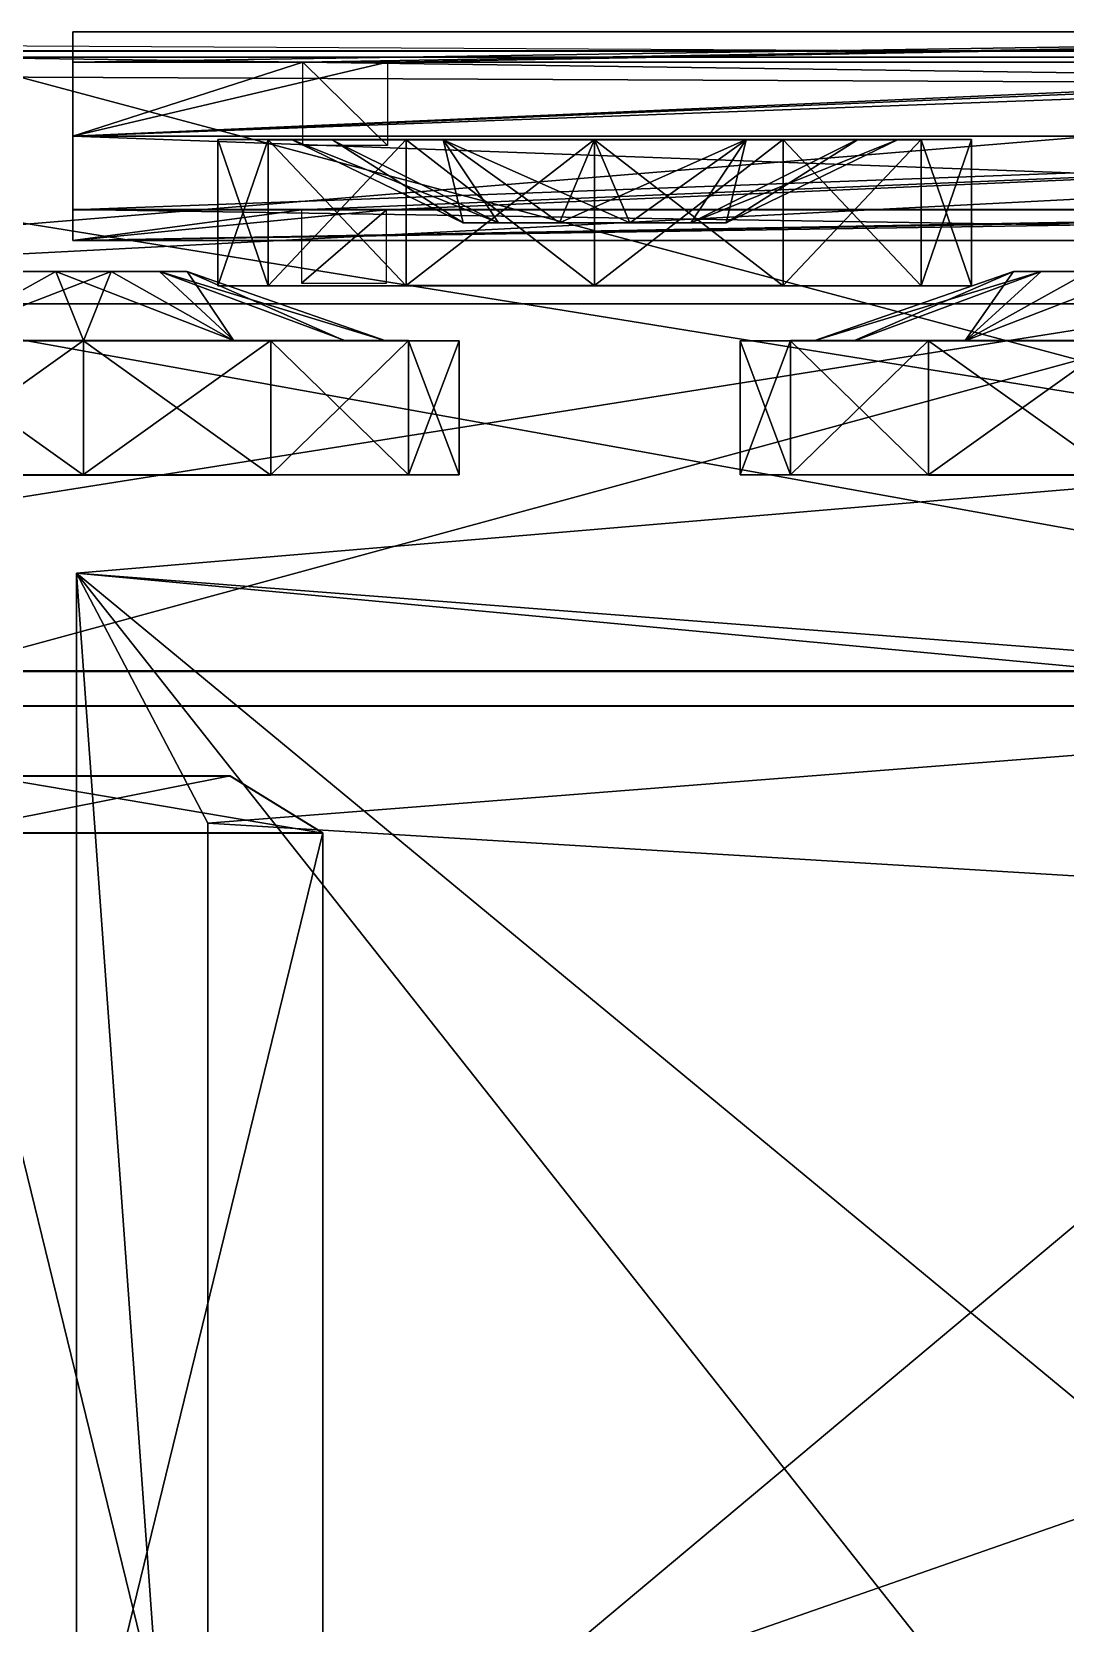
# Model space of a CAD drawing. Extents: x -192 to 185, y -71 to 71.
# Drawn here: x -7.5 to 39.1, y -0.5 to 71.2 of the extents above; entities that cross this region are included whole.
import ezdxf

# ---------------------------------------------------------------- set-up
doc = ezdxf.new("R2010")
doc.units = 0
doc.layers.add('Fezulaj', color=9, linetype='CONTINUOUS')
doc.layers.add('gus032', color=9, linetype='CONTINUOUS')

msp = doc.modelspace()

# ---------------------------------------------------------------- linework, layer by layer
at = {"layer": 'Fezulaj', "color": 9}
for points in [[(84.328125, 71.234375, 72.0625), (-5.609375, 71.234375, 72.0625), (-5.609375, 69.859375, 68.734375)], [(84.328125, 71.234375, 72.0625), (-5.609375, 69.859375, 68.734375), (4.765625, 69.859375, 68.734375)], [(84.328125, 71.234375, 72.0625), (84.328125, 69.859375, 75.375), (-5.609375, 69.859375, 75.375)], [(-5.609375, 69.859375, 75.375), (-5.609375, 71.234375, 72.0625), (84.328125, 71.234375, 72.0625)], [(-5.609375, 66.53125, 67.359375), (-5.609375, 69.859375, 68.734375), (-5.609375, 71.234375, 72.0625)], [(-5.609375, 71.234375, 72.0625), (-5.609375, 69.859375, 75.375), (-5.609375, 66.53125, 76.75)], [(-5.609375, 71.234375, 72.0625), (-5.609375, 66.53125, 76.75), (-5.609375, 61.828125, 72.046875)], [(-5.609375, 66.53125, 67.359375), (-5.609375, 71.234375, 72.0625), (-5.609375, 61.828125, 72.046875)], [(84.328125, 71.234375, 72.0625), (4.765625, 69.859375, 68.734375), (8.578125, 69.859375, 68.734375)], [(84.328125, 71.234375, 72.0625), (8.578125, 69.859375, 68.734375), (69.9375, 69.859375, 68.734375)], [(-75.28125, 70.09375, 59.671871), (-75.28125, 70.96875, 54.765621), (88.046875, 70.09375, 52.609379)], [(-75.28125, 70.96875, 54.765621), (88.046875, 70.09375, 52.609379), (83.6875, 68.78125, 59.671879)], [(83.6875, 68.78125, 59.671879), (-75.28125, 69.484375, 59.593746), (-75.28125, 70.96875, 54.765621)], [(-51.34375, 58.96875, 75.421875), (-75.28125, 70.09375, 59.671871), (83.6875, 70.09375, 59.671879)], [(88.046875, 70.09375, 52.609379), (83.6875, 70.09375, 59.671879), (-75.28125, 70.09375, 59.671871)], [(163.078125, 70.093742, 59.671879), (-51.34375, 58.96875, 75.421875), (83.6875, 70.09375, 59.671879)], [(163.078125, 70.093742, 59.671879), (89.203125, 58.968746, 75.421875), (-51.34375, 58.96875, 75.421875)], [(-5.609375, 66.53125, 67.359375), (84.328125, 66.53125, 67.359375), (84.328125, 69.859375, 68.734375)], [(-5.609375, 66.53125, 67.359375), (84.328125, 69.859375, 68.734375), (73.890625, 69.859375, 68.734375)], [(-5.609375, 66.53125, 67.359375), (73.890625, 69.859375, 68.734375), (69.9375, 69.859375, 68.734375)], [(-5.609375, 66.53125, 67.359375), (69.9375, 69.859375, 68.734375), (8.578125, 69.859375, 68.734375)], [(-5.609375, 66.53125, 67.359375), (8.578125, 69.859375, 68.734375), (4.765625, 69.859375, 68.734375)], [(-5.609375, 66.53125, 67.359375), (4.765625, 69.859375, 68.734375), (-5.609375, 69.859375, 68.734375)], [(84.328125, 69.859375, 75.375), (84.328125, 66.53125, 76.75), (-5.609375, 66.53125, 76.75)], [(-5.609375, 66.53125, 76.75), (-5.609375, 69.859375, 75.375), (84.328125, 69.859375, 75.375)], [(4.765625, 69.859375, 68.734375), (8.578125, 69.859375, 68.734375), (8.578125, 66.109375, 64.734375)], [(8.578125, 66.109375, 64.734375), (4.765625, 66.109375, 64.734375), (4.765625, 69.859375, 68.734375)], [(83.6875, 40.828121, 59.656254), (-75.28125, 40.828129, 58.765621), (-75.28125, 69.484375, 59.593746)], [(-75.28125, 69.484375, 59.593746), (83.6875, 68.78125, 59.671879), (83.6875, 40.828121, 59.656254)], [(84.328125, 63.218746, 68.734375), (84.328125, 66.53125, 67.359375), (-5.609375, 66.53125, 67.359375)], [(-5.609375, 66.53125, 67.359375), (-5.609375, 63.21875, 68.734375), (84.328125, 63.218746, 68.734375)], [(84.328125, 66.53125, 76.75), (4.703125, 63.203125, 75.375), (-5.609375, 63.203125, 75.375)], [(84.328125, 66.53125, 76.75), (-5.609375, 63.203125, 75.375), (-5.609375, 66.53125, 76.75)], [(-5.609375, 66.53125, 76.75), (-5.609375, 63.203125, 75.375), (-5.609375, 61.828125, 72.046875)], [(-5.609375, 66.53125, 67.359375), (-5.609375, 61.828125, 72.046875), (-5.609375, 63.21875, 68.734375)], [(3.203126, 59.78125, 28.1875), (0.921876, 59.78125, 19.6875), (0.921876, 66.375, 19.703125)], [(0.921876, 66.375, 19.703125), (3.203126, 66.359375, 28.203125), (3.203126, 59.78125, 28.1875)], [(0.921876, 59.78125, 19.6875), (3.203126, 59.78125, 11.1875), (3.203126, 66.375, 11.203125)], [(3.203126, 66.375, 11.203125), (0.921876, 66.375, 19.703125), (0.921876, 59.78125, 19.6875)], [(3.203126, 66.359375, 28.203125), (0.921876, 66.375, 19.703125), (4.250001, 66.375, 19.703125)], [(0.921876, 66.375, 19.703125), (3.203126, 66.375, 11.203125), (6.078126, 66.375, 12.859375)], [(6.078126, 66.375, 12.859375), (4.250001, 66.375, 19.703125), (0.921876, 66.375, 19.703125)], [(3.203126, 59.78125, 11.1875), (9.421877, 59.796875, 4.96875), (9.421877, 66.375, 4.96875)], [(9.421877, 66.375, 4.96875), (3.203126, 66.375, 11.203125), (3.203126, 59.78125, 11.1875)], [(4.250001, 66.375, 19.703125), (6.078126, 66.359375, 26.53125), (3.203126, 66.359375, 28.203125)], [(3.203126, 66.375, 11.203125), (9.421877, 66.375, 4.96875), (11.093752, 66.375, 7.84375)], [(11.093752, 66.375, 7.84375), (6.078126, 66.375, 12.859375), (3.203126, 66.375, 11.203125)], [(9.421876, 59.78125, 34.421875), (3.203126, 59.78125, 28.1875), (3.203126, 66.359375, 28.203125)], [(3.203126, 66.359375, 28.203125), (9.421876, 66.359375, 34.421875), (9.421876, 59.78125, 34.421875)], [(9.421876, 66.359375, 34.421875), (3.203126, 66.359375, 28.203125), (6.078126, 66.359375, 26.53125)], [(4.250001, 66.375, 19.703125), (12.000001, 62.625, 18.109375), (13.593751, 62.625, 24.03125)], [(13.593751, 62.625, 24.03125), (6.078126, 66.359375, 26.53125), (4.250001, 66.375, 19.703125)], [(4.250001, 66.375, 19.703125), (6.078126, 66.375, 12.859375), (12.000001, 62.625, 18.109375)], [(84.328125, 66.53125, 76.75), (8.53125, 63.203125, 75.375), (4.703125, 63.203125, 75.375)], [(12.000001, 62.625, 18.109375), (6.078126, 66.375, 12.859375), (11.093752, 66.375, 7.84375)], [(6.078126, 66.359375, 26.53125), (11.093751, 66.359375, 31.546875), (9.421876, 66.359375, 34.421875)], [(11.093751, 66.359375, 31.546875), (6.078126, 66.359375, 26.53125), (13.593751, 62.625, 24.03125)], [(84.328125, 66.53125, 76.75), (69.96875, 63.203125, 75.375), (8.53125, 63.203125, 75.375)], [(17.921875, 59.78125, 36.6875), (9.421876, 59.78125, 34.421875), (9.421876, 66.359375, 34.421875)], [(9.421876, 66.359375, 34.421875), (17.921875, 66.359375, 36.703125), (17.921875, 59.78125, 36.6875)], [(17.921875, 66.359375, 36.703125), (9.421876, 66.359375, 34.421875), (11.093751, 66.359375, 31.546875)], [(9.421877, 59.796875, 4.96875), (17.921877, 59.796875, 2.6875), (17.921877, 66.375, 2.703125)], [(17.921877, 66.375, 2.703125), (9.421877, 66.375, 4.96875), (9.421877, 59.796875, 4.96875)], [(9.421877, 66.375, 4.96875), (17.921877, 66.375, 2.703125), (17.921877, 66.375, 6.015625)], [(17.921877, 66.375, 6.015625), (11.093752, 66.375, 7.84375), (9.421877, 66.375, 4.96875)], [(11.093751, 66.359375, 31.546875), (17.921875, 66.359375, 33.375), (17.921875, 66.359375, 36.703125)], [(11.093751, 66.359375, 31.546875), (13.593751, 62.625, 24.03125), (19.515627, 62.625, 25.625)], [(19.515627, 62.625, 25.625), (17.921875, 66.359375, 33.375), (11.093751, 66.359375, 31.546875)], [(11.093752, 66.375, 7.84375), (16.343752, 62.625, 13.765625), (12.000001, 62.625, 18.109375)], [(11.093752, 66.375, 7.84375), (17.921877, 66.375, 6.015625), (16.343752, 62.625, 13.765625)], [(24.765627, 66.375, 7.84375), (22.265627, 62.625, 15.359376), (16.343752, 62.625, 13.765625)], [(16.343752, 62.625, 13.765625), (17.921877, 66.375, 6.015625), (24.765627, 66.375, 7.84375)], [(26.421875, 59.78125, 34.421875), (17.921875, 59.78125, 36.6875), (17.921875, 66.359375, 36.703125)], [(17.921875, 66.359375, 36.703125), (26.421875, 66.359375, 34.421875), (26.421875, 59.78125, 34.421875)], [(26.421875, 66.359375, 34.421875), (17.921875, 66.359375, 36.703125), (17.921875, 66.359375, 33.375)], [(17.921875, 66.359375, 33.375), (24.765625, 66.359375, 31.546875), (26.421875, 66.359375, 34.421875)], [(24.765625, 66.359375, 31.546875), (17.921875, 66.359375, 33.375), (19.515627, 62.625, 25.625)], [(17.921877, 59.796875, 2.6875), (26.421877, 59.796875, 4.96875), (26.421877, 66.375, 4.96875)], [(26.421877, 66.375, 4.96875), (17.921877, 66.375, 2.703125), (17.921877, 59.796875, 2.6875)], [(17.921877, 66.375, 2.703125), (26.421877, 66.375, 4.96875), (24.765627, 66.375, 7.84375)], [(24.765627, 66.375, 7.84375), (17.921877, 66.375, 6.015625), (17.921877, 66.375, 2.703125)], [(24.765625, 66.359375, 31.546875), (19.515627, 62.625, 25.625), (23.859377, 62.625, 21.28125)], [(24.765627, 66.375, 7.84375), (29.781252, 66.375, 12.859376), (22.265627, 62.625, 15.359376)], [(31.609377, 66.375, 19.703125), (23.859377, 62.625, 21.28125), (22.265627, 62.625, 15.359376)], [(22.265627, 62.625, 15.359376), (29.781252, 66.375, 12.859376), (31.609377, 66.375, 19.703125)], [(31.609377, 66.375, 19.703125), (29.781252, 66.359375, 26.53125), (23.859377, 62.625, 21.28125)], [(23.859377, 62.625, 21.28125), (29.781252, 66.359375, 26.53125), (24.765625, 66.359375, 31.546875)], [(32.65625, 66.359375, 28.203125), (26.421875, 66.359375, 34.421875), (24.765625, 66.359375, 31.546875)], [(24.765625, 66.359375, 31.546875), (29.781252, 66.359375, 26.53125), (32.65625, 66.359375, 28.203125)], [(29.781252, 66.375, 12.859376), (24.765627, 66.375, 7.84375), (26.421877, 66.375, 4.96875)], [(32.65625, 59.78125, 28.1875), (26.421875, 59.78125, 34.421875), (26.421875, 66.359375, 34.421875)], [(26.421875, 66.359375, 34.421875), (32.65625, 66.359375, 28.203125), (32.65625, 59.78125, 28.1875)], [(26.421877, 59.796875, 4.96875), (32.65625, 59.78125, 11.187501), (32.65625, 66.375, 11.203126)], [(32.65625, 66.375, 11.203126), (26.421877, 66.375, 4.96875), (26.421877, 59.796875, 4.96875)], [(26.421877, 66.375, 4.96875), (32.65625, 66.375, 11.203126), (29.781252, 66.375, 12.859376)], [(34.921875, 66.375, 19.703125), (32.65625, 66.359375, 28.203125), (29.781252, 66.359375, 26.53125)], [(29.781252, 66.359375, 26.53125), (31.609377, 66.375, 19.703125), (34.921875, 66.375, 19.703125)], [(31.609377, 66.375, 19.703125), (29.781252, 66.375, 12.859376), (32.65625, 66.375, 11.203126)], [(32.65625, 66.375, 11.203126), (34.921875, 66.375, 19.703125), (31.609377, 66.375, 19.703125)], [(32.65625, 66.359375, 28.203125), (34.921875, 66.375, 19.703125), (34.921875, 59.78125, 19.6875)], [(32.65625, 59.78125, 11.187501), (34.921875, 59.78125, 19.6875), (34.921875, 66.375, 19.703125)], [(34.921875, 66.375, 19.703125), (32.65625, 66.375, 11.203126), (32.65625, 59.78125, 11.187501)], [(34.921875, 59.78125, 19.6875), (32.65625, 59.78125, 28.1875), (32.65625, 66.359375, 28.203125)], [(84.328125, 61.828121, 72.046875), (84.328125, 63.218746, 68.734375), (-5.609375, 63.21875, 68.734375)], [(-5.609375, 63.21875, 68.734375), (-5.609375, 61.828125, 72.046875), (84.328125, 61.828121, 72.046875)], [(-5.609375, 61.828125, 72.046875), (-5.609375, 63.203125, 75.375), (4.703125, 63.203125, 75.375)], [(-5.609375, 61.828125, 72.046875), (4.703125, 63.203125, 75.375), (8.53125, 63.203125, 75.375)], [(-5.609375, 61.828125, 72.046875), (8.53125, 63.203125, 75.375), (69.96875, 63.203125, 75.375)], [(-5.609375, 61.828125, 72.046875), (69.96875, 63.203125, 75.375), (73.875, 63.203121, 75.375)], [(-5.609375, 61.828125, 72.046875), (73.875, 63.203121, 75.375), (84.328125, 63.203121, 75.375)], [(-5.609375, 61.828125, 72.046875), (84.328125, 63.203121, 75.375), (84.328125, 61.828121, 72.046875)], [(8.53125, 63.203125, 75.375), (4.703125, 63.203125, 75.375), (4.703125, 59.90625, 73.515625)], [(4.703125, 59.90625, 73.515625), (8.53125, 59.90625, 73.515625), (8.53125, 63.203125, 75.375)], [(23.859377, 62.625, 21.28125), (13.593751, 62.625, 24.03125), (12.000001, 62.625, 18.109375)], [(23.859377, 62.625, 21.28125), (12.000001, 62.625, 18.109375), (16.343752, 62.625, 13.765625)], [(23.859377, 62.625, 21.28125), (19.515627, 62.625, 25.625), (13.593751, 62.625, 24.03125)], [(23.859377, 62.625, 21.28125), (16.343752, 62.625, 13.765625), (22.265627, 62.625, 15.359376)], [(-11.968749, 57.296875, 31.546875), (-8.546874, 60.421875, 23.109375), (-3.874999, 60.421875, 24.359375)], [(-3.874999, 60.421875, 24.359375), (-5.125, 57.296875, 33.375), (-11.968749, 57.296875, 31.546875)], [(-11.968749, 57.3125, 7.84375), (-6.374999, 60.421875, 15.03125), (-9.796874, 60.421875, 18.4375)], [(-11.968749, 57.3125, 7.84375), (-5.124999, 57.3125, 6.015625), (-6.374999, 60.421875, 15.03125)], [(-0.453124, 60.421875, 20.953125), (-8.546874, 60.421875, 23.109375), (-9.796874, 60.421875, 18.4375)], [(-0.453124, 60.421875, 20.953125), (-9.796874, 60.421875, 18.4375), (-6.374999, 60.421875, 15.03125)], [(-0.453124, 60.421875, 20.953125), (-3.874999, 60.421875, 24.359375), (-8.546874, 60.421875, 23.109375)], [(1.656251, 57.3125, 7.84375), (-1.703124, 60.421875, 16.28125), (-6.374999, 60.421875, 15.03125)], [(-6.374999, 60.421875, 15.03125), (-5.124999, 57.3125, 6.015625), (1.656251, 57.3125, 7.84375)], [(-0.453124, 60.421875, 20.953125), (-6.374999, 60.421875, 15.03125), (-1.703124, 60.421875, 16.28125)], [(1.656251, 57.296875, 31.546875), (-5.125, 57.296875, 33.375), (-3.874999, 60.421875, 24.359375)], [(1.656251, 57.296875, 31.546875), (-3.874999, 60.421875, 24.359375), (-0.453124, 60.421875, 20.953125)], [(1.656251, 57.3125, 7.84375), (6.656251, 57.3125, 12.859375), (-1.703124, 60.421875, 16.28125)], [(8.500001, 57.296875, 19.6875), (-0.453124, 60.421875, 20.953125), (-1.703124, 60.421875, 16.28125)], [(-1.703124, 60.421875, 16.28125), (6.656251, 57.3125, 12.859375), (8.500001, 57.296875, 19.6875)], [(8.500001, 57.296875, 19.6875), (6.656251, 57.296875, 26.53125), (-0.453124, 60.421875, 20.953125)], [(-0.453124, 60.421875, 20.953125), (6.656251, 57.296875, 26.53125), (1.656251, 57.296875, 31.546875)], [(27.812502, 57.296875, 19.6875), (36.8125, 60.421875, 18.437502), (38.0625, 60.421875, 23.109377)], [(38.0625, 60.421875, 23.109377), (29.640625, 57.296875, 26.53125), (27.812502, 57.296875, 19.6875)], [(27.812502, 57.296875, 19.6875), (29.640627, 57.3125, 12.859376), (36.8125, 60.421875, 18.437502)], [(34.640625, 57.296875, 31.546875), (29.640625, 57.296875, 26.53125), (38.0625, 60.421875, 23.109377)], [(36.8125, 60.421875, 18.437502), (29.640627, 57.3125, 12.859376), (34.640625, 57.3125, 7.843751)], [(34.640625, 57.296875, 31.546875), (38.0625, 60.421875, 23.109377), (42.734375, 60.421875, 24.359377)], [(42.734375, 60.421875, 24.359377), (41.484375, 57.296875, 33.375), (34.640625, 57.296875, 31.546875)], [(34.640625, 57.3125, 7.843751), (40.234375, 60.421875, 15.031251), (36.8125, 60.421875, 18.437502)], [(34.640625, 57.3125, 7.843751), (41.484375, 57.3125, 6.015626), (40.234375, 60.421875, 15.031251)], [(46.15625, 60.421875, 20.953127), (38.0625, 60.421875, 23.109377), (36.8125, 60.421875, 18.437502)], [(46.15625, 60.421875, 20.953127), (36.8125, 60.421875, 18.437502), (40.234375, 60.421875, 15.031251)], [(46.15625, 60.421875, 20.953127), (42.734375, 60.421875, 24.359377), (38.0625, 60.421875, 23.109377)], [(3.203126, 59.78125, 11.1875), (0.921876, 59.78125, 19.6875), (3.203126, 59.78125, 28.1875)], [(17.921877, 59.796875, 2.6875), (9.421877, 59.796875, 4.96875), (3.203126, 59.78125, 11.1875)], [(17.921877, 59.796875, 2.6875), (3.203126, 59.78125, 11.1875), (3.203126, 59.78125, 28.1875)], [(17.921877, 59.796875, 2.6875), (3.203126, 59.78125, 28.1875), (32.65625, 59.78125, 28.1875)], [(3.203126, 59.78125, 28.1875), (9.421876, 59.78125, 34.421875), (17.921875, 59.78125, 36.6875)], [(3.203126, 59.78125, 28.1875), (17.921875, 59.78125, 36.6875), (32.65625, 59.78125, 28.1875)], [(17.921875, 59.78125, 36.6875), (26.421875, 59.78125, 34.421875), (32.65625, 59.78125, 28.1875)], [(32.65625, 59.78125, 11.187501), (26.421877, 59.796875, 4.96875), (17.921877, 59.796875, 2.6875)], [(32.65625, 59.78125, 11.187501), (17.921877, 59.796875, 2.6875), (32.65625, 59.78125, 28.1875)], [(34.921875, 59.78125, 19.6875), (32.65625, 59.78125, 11.187501), (32.65625, 59.78125, 28.1875)], [(-51.34375, 58.96875, 75.421875), (89.203125, 58.968746, 75.421875), (-51.343754, -58.734375, 75.359375)], [(89.203125, 58.968746, 75.421875), (89.203125, 24.687498, 75.40625), (-51.343754, -58.734375, 75.359375)], [(-5.125, 51.234375, 36.6875), (-13.625, 51.234375, 34.40625), (-13.624999, 57.296875, 34.421875)], [(-13.624999, 51.25, 4.96875), (-5.124999, 51.265625, 2.6875), (-5.124999, 57.3125, 2.6875)], [(-5.124999, 57.3125, 2.6875), (-13.624999, 57.3125, 4.96875), (-13.624999, 51.25, 4.96875)], [(-13.624999, 57.3125, 4.96875), (-5.124999, 57.3125, 2.6875), (-5.124999, 57.3125, 6.015625)], [(-5.124999, 57.3125, 6.015625), (-11.968749, 57.3125, 7.84375), (-13.624999, 57.3125, 4.96875)], [(-13.624999, 57.296875, 34.421875), (-5.125, 57.296875, 36.6875), (-5.125, 51.234375, 36.6875)], [(-5.125, 57.296875, 36.6875), (-13.624999, 57.296875, 34.421875), (-11.968749, 57.296875, 31.546875)], [(-11.968749, 57.296875, 31.546875), (-5.125, 57.296875, 33.375), (-5.125, 57.296875, 36.6875)], [(3.3125, 51.234375, 34.40625), (-5.125, 51.234375, 36.6875), (-5.125, 57.296875, 36.6875)], [(-5.125, 57.296875, 36.6875), (3.312501, 57.296875, 34.421875), (3.3125, 51.234375, 34.40625)], [(3.312501, 57.296875, 34.421875), (-5.125, 57.296875, 36.6875), (-5.125, 57.296875, 33.375)], [(-5.125, 57.296875, 33.375), (1.656251, 57.296875, 31.546875), (3.312501, 57.296875, 34.421875)], [(-5.124999, 51.265625, 2.6875), (3.312501, 51.25, 4.96875), (3.312501, 57.3125, 4.96875)], [(3.312501, 57.3125, 4.96875), (-5.124999, 57.3125, 2.6875), (-5.124999, 51.265625, 2.6875)], [(-5.124999, 57.3125, 2.6875), (3.312501, 57.3125, 4.96875), (1.656251, 57.3125, 7.84375)], [(1.656251, 57.3125, 7.84375), (-5.124999, 57.3125, 6.015625), (-5.124999, 57.3125, 2.6875)], [(6.656251, 57.3125, 12.859375), (1.656251, 57.3125, 7.84375), (3.312501, 57.3125, 4.96875)], [(9.531251, 57.296875, 28.1875), (3.312501, 57.296875, 34.421875), (1.656251, 57.296875, 31.546875)], [(1.656251, 57.296875, 31.546875), (6.656251, 57.296875, 26.53125), (9.531251, 57.296875, 28.1875)], [(9.531251, 51.25, 28.1875), (3.3125, 51.234375, 34.40625), (3.312501, 57.296875, 34.421875)], [(3.312501, 51.25, 4.96875), (9.531251, 51.25, 11.1875), (9.531251, 57.3125, 11.1875)], [(9.531251, 57.3125, 11.1875), (3.312501, 57.3125, 4.96875), (3.312501, 51.25, 4.96875)], [(3.312501, 57.3125, 4.96875), (9.531251, 57.3125, 11.1875), (6.656251, 57.3125, 12.859375)], [(3.312501, 57.296875, 34.421875), (9.531251, 57.296875, 28.1875), (9.531251, 51.25, 28.1875)], [(8.500001, 57.296875, 19.6875), (6.656251, 57.3125, 12.859375), (9.531251, 57.3125, 11.1875)], [(11.812501, 57.296875, 19.6875), (9.531251, 57.296875, 28.1875), (6.656251, 57.296875, 26.53125)], [(6.656251, 57.296875, 26.53125), (8.500001, 57.296875, 19.6875), (11.812501, 57.296875, 19.6875)], [(9.531251, 57.3125, 11.1875), (11.812501, 57.296875, 19.6875), (8.500001, 57.296875, 19.6875)], [(11.812501, 57.296875, 19.6875), (9.531251, 57.3125, 11.1875), (9.531251, 51.25, 11.1875)], [(11.812501, 51.25, 19.6875), (9.531251, 51.25, 28.1875), (9.531251, 57.296875, 28.1875)], [(9.531251, 57.296875, 28.1875), (11.812501, 57.296875, 19.6875), (11.812501, 51.25, 19.6875)], [(9.531251, 51.25, 11.1875), (11.812501, 51.25, 19.6875), (11.812501, 57.296875, 19.6875)], [(24.484375, 51.25, 19.6875), (26.765627, 51.25, 11.187501), (26.765627, 57.3125, 11.187501)], [(26.765627, 57.3125, 11.187501), (24.484377, 57.296875, 19.6875), (24.484375, 51.25, 19.6875)], [(26.765625, 51.25, 28.1875), (24.484375, 51.25, 19.6875), (24.484377, 57.296875, 19.6875)], [(24.484377, 57.296875, 19.6875), (26.765627, 57.3125, 11.187501), (29.640627, 57.3125, 12.859376)], [(29.640627, 57.3125, 12.859376), (27.812502, 57.296875, 19.6875), (24.484377, 57.296875, 19.6875)], [(24.484377, 57.296875, 19.6875), (26.765625, 57.296875, 28.1875), (26.765625, 51.25, 28.1875)], [(26.765625, 57.296875, 28.1875), (24.484377, 57.296875, 19.6875), (27.812502, 57.296875, 19.6875)], [(32.984375, 51.234375, 34.40625), (26.765625, 51.25, 28.1875), (26.765625, 57.296875, 28.1875)], [(26.765625, 57.296875, 28.1875), (32.984375, 57.296875, 34.421875), (32.984375, 51.234375, 34.40625)], [(32.984375, 57.296875, 34.421875), (26.765625, 57.296875, 28.1875), (29.640625, 57.296875, 26.53125)], [(27.812502, 57.296875, 19.6875), (29.640625, 57.296875, 26.53125), (26.765625, 57.296875, 28.1875)], [(26.765627, 51.25, 11.187501), (32.984375, 51.25, 4.968751), (32.984375, 57.3125, 4.968751)], [(32.984375, 57.3125, 4.968751), (26.765627, 57.3125, 11.187501), (26.765627, 51.25, 11.187501)], [(26.765627, 57.3125, 11.187501), (32.984375, 57.3125, 4.968751), (34.640625, 57.3125, 7.843751)], [(34.640625, 57.3125, 7.843751), (29.640627, 57.3125, 12.859376), (26.765627, 57.3125, 11.187501)], [(29.640625, 57.296875, 26.53125), (34.640625, 57.296875, 31.546875), (32.984375, 57.296875, 34.421875)], [(32.984375, 51.25, 4.968751), (41.484375, 51.265625, 2.687501), (41.484375, 57.3125, 2.687501)], [(41.484375, 57.3125, 2.687501), (32.984375, 57.3125, 4.968751), (32.984375, 51.25, 4.968751)], [(32.984375, 57.3125, 4.968751), (41.484375, 57.3125, 2.687501), (41.484375, 57.3125, 6.015626)], [(41.484375, 57.3125, 6.015626), (34.640625, 57.3125, 7.843751), (32.984375, 57.3125, 4.968751)], [(41.484375, 51.234375, 36.6875), (32.984375, 51.234375, 34.40625), (32.984375, 57.296875, 34.421875)], [(32.984375, 57.296875, 34.421875), (41.484375, 57.296875, 36.6875), (41.484375, 51.234375, 36.6875)], [(41.484375, 57.296875, 36.6875), (32.984375, 57.296875, 34.421875), (34.640625, 57.296875, 31.546875)], [(34.640625, 57.296875, 31.546875), (41.484375, 57.296875, 33.375), (41.484375, 57.296875, 36.6875)], [(-5.453126, 46.828125, 76.921875), (73.671875, 53.499996, 76.921875), (69.96875, 40.984375, 110.5625)], [(96.0625, 37.328121, 76.921875), (73.671875, 53.499996, 76.921875), (-5.453126, 46.828125, 76.921875)], [(-5.124999, 51.265625, 2.6875), (-19.843748, 51.25, 11.187499), (-19.84375, 51.25, 28.1875)], [(-5.124999, 51.265625, 2.6875), (-19.84375, 51.25, 28.1875), (9.531251, 51.25, 28.1875)], [(-19.84375, 51.25, 28.1875), (-13.625, 51.234375, 34.40625), (-5.125, 51.234375, 36.6875)], [(-19.84375, 51.25, 28.1875), (-5.125, 51.234375, 36.6875), (9.531251, 51.25, 28.1875)], [(-5.124999, 51.265625, 2.6875), (-13.624999, 51.25, 4.96875), (-19.843748, 51.25, 11.187499)], [(-5.125, 51.234375, 36.6875), (3.3125, 51.234375, 34.40625), (9.531251, 51.25, 28.1875)], [(9.531251, 51.25, 11.1875), (3.312501, 51.25, 4.96875), (-5.124999, 51.265625, 2.6875)], [(9.531251, 51.25, 11.1875), (-5.124999, 51.265625, 2.6875), (9.531251, 51.25, 28.1875)], [(11.812501, 51.25, 19.6875), (9.531251, 51.25, 11.1875), (9.531251, 51.25, 28.1875)], [(26.765627, 51.25, 11.187501), (24.484375, 51.25, 19.6875), (26.765625, 51.25, 28.1875)], [(41.484375, 51.265625, 2.687501), (26.765627, 51.25, 11.187501), (26.765625, 51.25, 28.1875)], [(41.484375, 51.265625, 2.687501), (26.765625, 51.25, 28.1875), (56.203125, 51.25, 28.187502)], [(26.765625, 51.25, 28.1875), (32.984375, 51.234375, 34.40625), (41.484375, 51.234375, 36.6875)], [(26.765625, 51.25, 28.1875), (41.484375, 51.234375, 36.6875), (56.203125, 51.25, 28.187502)], [(41.484375, 51.265625, 2.687501), (32.984375, 51.25, 4.968751), (26.765627, 51.25, 11.187501)], [(0.484371, -35.328125, 107.734375), (-5.453128, -46.578125, 76.875), (-5.453126, 46.828125, 76.921875)], [(-5.453126, 46.828125, 76.921875), (-5.453128, -46.578125, 76.875), (73.671875, -53.250004, 76.875)], [(69.96875, 40.984375, 110.5625), (0.484373, 35.546875, 107.78125), (-5.453126, 46.828125, 76.921875)], [(-5.453126, 46.828125, 76.921875), (0.484373, 35.546875, 107.78125), (0.484371, -35.328125, 107.734375)], [(-5.453126, 46.828125, 76.921875), (73.671875, -53.250004, 76.875), (96.0625, -37.093754, 76.875)], [(96.0625, 37.328121, 76.921875), (-5.453126, 46.828125, 76.921875), (96.0625, -37.093754, 76.875)], [(0.484373, 35.546875, 107.78125), (69.96875, 40.984375, 110.5625), (82.296875, 30.578123, 111.046875)], [(-105.53125, 40.843754, 39.749996), (151.296875, 40.843746, 39.750004), (144.75, 40.843746, 21.406254)], [(144.75, 40.843746, 21.406254), (-88.578125, 40.843754, 21.406248), (-105.53125, 40.843754, 39.749996)], [(-105.53125, 40.843754, 39.749996), (-75.28125, 40.828129, 58.765621), (88.046875, 40.828121, 52.593754)], [(151.296875, 40.843746, 39.750004), (-105.53125, 40.843754, 39.749996), (88.046875, 40.828121, 52.593754)], [(-88.578125, -40.546871, 21.374998), (-88.578125, 40.843754, 21.406248), (144.75, 40.843746, 21.406254)], [(144.75, 40.843746, 21.406254), (144.75, -40.546879, 21.375004), (-88.578125, -40.546871, 21.374998)], [(-75.28125, 40.828129, 58.765621), (83.6875, 40.828121, 59.656254), (88.046875, 40.828121, 52.593754)], [(5.671873, 35.09375, 106.75), (-11.453127, 35.09375, 106.75), (-9.515627, 37.671875, 101.71875)], [(-11.453126, 35.109375, 78.484375), (5.671874, 35.109375, 78.484375), (1.484374, 37.6875, 83.515625)], [(1.484374, 37.6875, 83.515625), (-9.515626, 37.6875, 83.515625), (-11.453126, 35.109375, 78.484375)], [(-9.515627, 37.671875, 101.71875), (-9.515626, 37.6875, 83.515625), (1.484374, 37.6875, 83.515625)], [(1.484373, 37.671875, 101.71875), (-9.515627, 37.671875, 101.71875), (1.484374, 37.6875, 83.515625)], [(-9.515627, 37.671875, 101.71875), (1.484373, 37.671875, 101.71875), (5.671873, 35.09375, 106.75)], [(0.484373, 35.546875, 107.78125), (82.296875, 30.578123, 111.046875), (0.484371, -35.328125, 107.734375)], [(5.671871, -34.890625, 106.71875), (-11.453129, -34.890625, 106.71875), (-11.453127, 35.09375, 106.75)], [(-11.453128, -34.875, 78.4375), (5.671872, -34.875, 78.4375), (5.671874, 35.109375, 78.484375)], [(5.671874, 35.109375, 78.484375), (-11.453126, 35.109375, 78.484375), (-11.453128, -34.875, 78.4375)], [(-11.453127, 35.09375, 106.75), (5.671873, 35.09375, 106.75), (5.671871, -34.890625, 106.71875)], [(82.296875, 30.578123, 111.046875), (69.968742, -40.78125, 110.515625), (0.484371, -35.328125, 107.734375)], [(89.203125, 24.687498, 75.40625), (89.203125, -24.453127, 75.375), (-51.343754, -58.734375, 75.359375)]]:
    msp.add_3dface(points, dxfattribs=at)
at = {"layer": 'gus032', "color": 9}
for points in [[(119.015625, 70.375, -0.312497), (-57.34375, 70.375, -0.312502), (-57.34375, 42.421875, -0.328127)], [(-57.34375, 42.421875, -0.328127), (119.015625, 42.421871, -0.328122), (119.015625, 70.375, -0.312497)], [(-57.34375, 70.375, -0.312502), (119.015625, 70.375, -0.312497), (-55.921875, 70.375, 3.499999)], [(-55.921875, 70.375, 3.499999), (117.09375, 70.375, 3.046878), (117.09375, 42.421871, 3.031253)], [(117.09375, 42.421871, 3.031253), (-55.921875, 42.421875, 3.484374), (-55.921875, 70.375, 3.499999)], [(119.015625, 70.375, -0.312497), (117.09375, 70.375, 3.046878), (-55.921875, 70.375, 3.499999)], [(92.34375, 42.390621, 39.562504), (-12.390625, 42.390625, 39.765625), (-12.390624, 70.359375, 39.78125)], [(-12.390624, 70.359375, 39.78125), (92.34375, 70.359375, 39.578129), (92.34375, 42.390621, 39.562504)], [(92.34375, 70.359375, 39.578129), (-12.390624, 70.359375, 39.78125), (-11.812499, 70.359375, 35.890625)], [(90.921875, 70.359375, 35.953129), (-11.812499, 70.359375, 35.890625), (-11.8125, 42.40625, 35.875)], [(-11.8125, 42.40625, 35.875), (90.921875, 42.406246, 35.937504), (90.921875, 70.359375, 35.953129)], [(92.34375, 70.359375, 39.578129), (-11.812499, 70.359375, 35.890625), (90.921875, 70.359375, 35.953129)], [(-55.921875, 42.421875, 3.484374), (119.015625, 42.421871, -0.328122), (-57.34375, 42.421875, -0.328127)], [(-55.921875, 42.421875, 3.484374), (117.09375, 42.421871, 3.031253), (119.015625, 42.421871, -0.328122)], [(-11.8125, 42.40625, 35.875), (-12.390625, 42.390625, 39.765625), (92.34375, 42.390621, 39.562504)], [(90.921875, 42.406246, 35.937504), (-11.8125, 42.40625, 35.875), (92.34375, 42.390621, 39.562504)]]:
    msp.add_3dface(points, dxfattribs=at)

doc.saveas('drawing.dxf')
